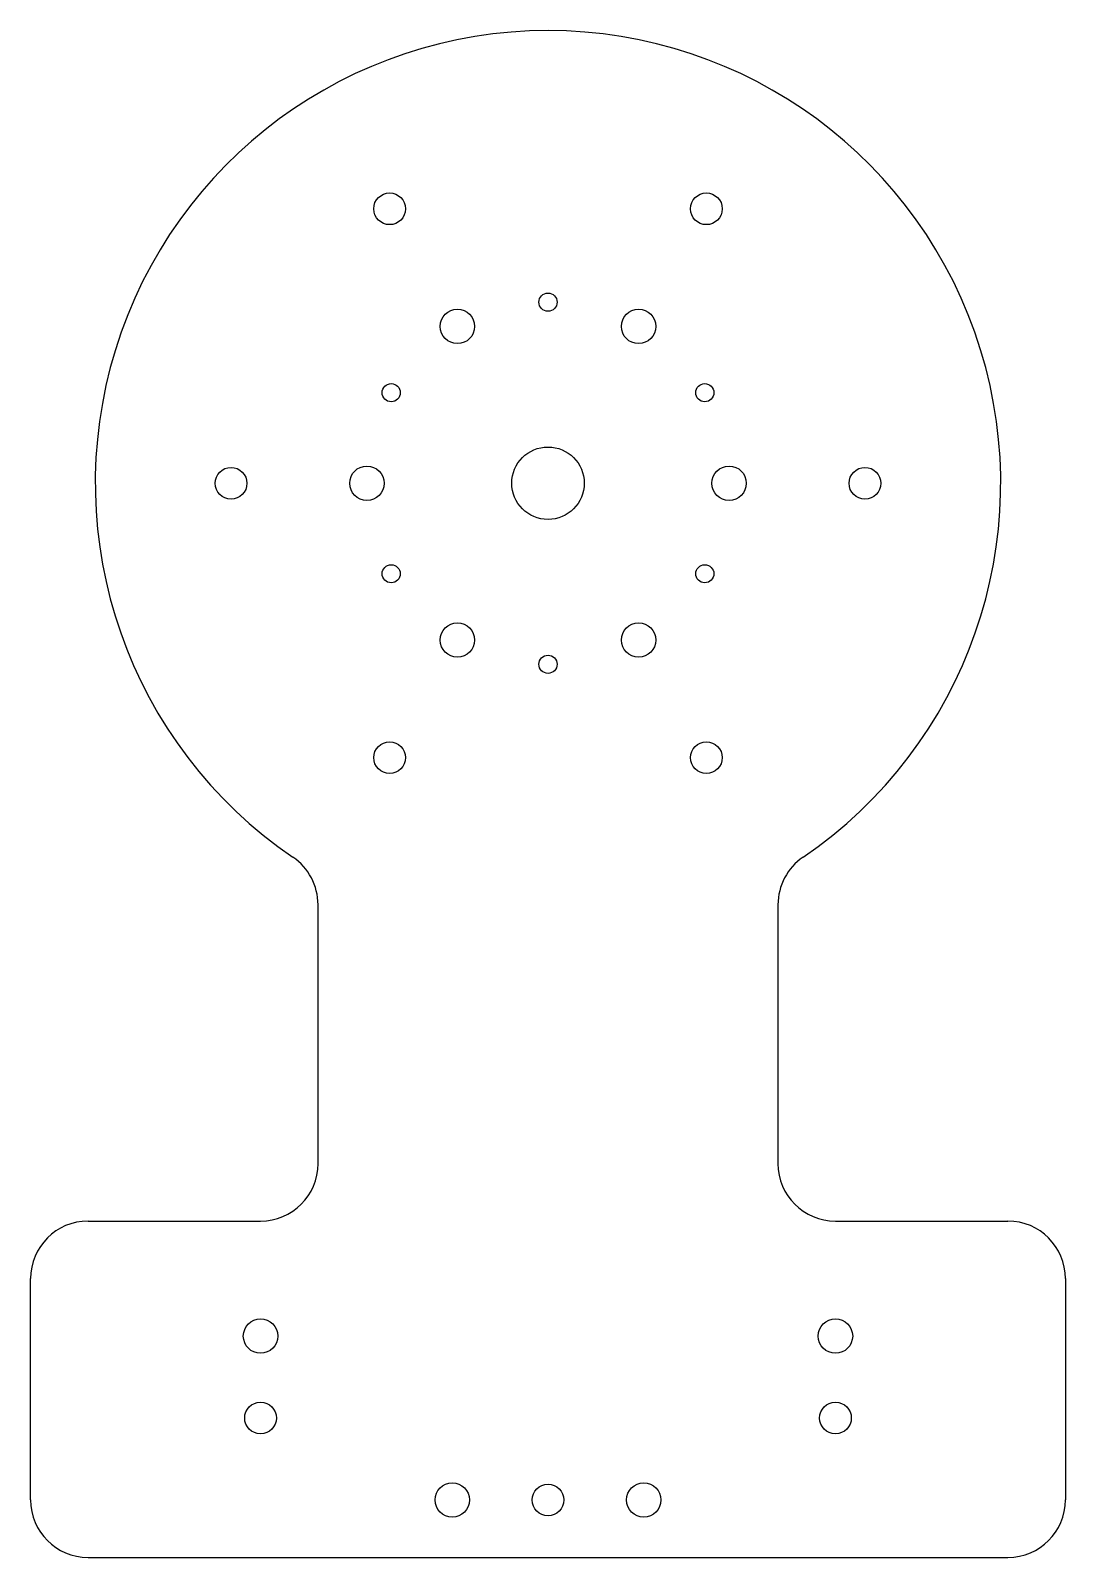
# Model space of a CAD drawing. Header units: millimetres. Extents: x 93 to 207, y 0 to 169.
import ezdxf

# ---------------------------------------------------------------- set-up
doc = ezdxf.new("R2010")
doc.units = ezdxf.units.MM

msp = doc.modelspace()

# ---------------------------------------------------------------- linework, layer by layer
at = {"color": 7, "linetype": 'Continuous', "lineweight": 25}
for p, q in [((124.6, 43.5), (124.6, 72.1)), ((175.4, 72.1), (175.4, 43.5)), ((99.2, 37.15), (118.25, 37.15)), ((181.75, 37.15), (200.8, 37.15)), ((92.85, 6.35), (92.85, 30.8)), ((207.15, 30.8), (207.15, 6.35)), ((99.2, 0), (200.8, 0))]:
    msp.add_line(p, q, dxfattribs=at)
for centre, radius in [((132.5, 148.96), 1.75), ((167.5, 148.96), 1.75), ((150, 138.65), 1), ((140, 135.97), 1.9), ((160, 135.97), 1.9), ((132.68, 128.65), 1), ((167.32, 128.65), 1), ((150, 118.65), 4), ((115, 118.65), 1.75), ((130, 118.65), 1.9), ((170, 118.65), 1.9), ((185, 118.65), 1.75), ((132.68, 108.65), 1), ((167.32, 108.65), 1), ((140, 101.33), 1.9), ((160, 101.33), 1.9), ((150, 98.65), 1), ((132.5, 88.34), 1.75), ((167.5, 88.34), 1.75), ((118.25, 24.45), 1.9), ((181.75, 24.45), 1.9), ((118.25, 15.4), 1.75), ((181.75, 15.4), 1.75), ((139.42, 6.35), 1.9), ((150, 6.35), 1.75), ((160.58, 6.35), 1.9)]:
    msp.add_circle(centre, radius, dxfattribs=at)
for centre, radius, start, end in [((150, 118.65), 50, 304.2942, 235.7058), ((118.25, 72.1), 6.35, 0, 55.7058), ((181.75, 72.1), 6.35, 124.2942, 180), ((118.25, 43.5), 6.35, 270, 0), ((181.75, 43.5), 6.35, 180, 270), ((99.2, 30.8), 6.35, 90, 180), ((200.8, 30.8), 6.35, 0, 90), ((99.2, 6.35), 6.35, 180, 270), ((200.8, 6.35), 6.35, 270, 0)]:
    msp.add_arc(centre, radius, start, end, dxfattribs=at)

doc.saveas('drawing.dxf')
